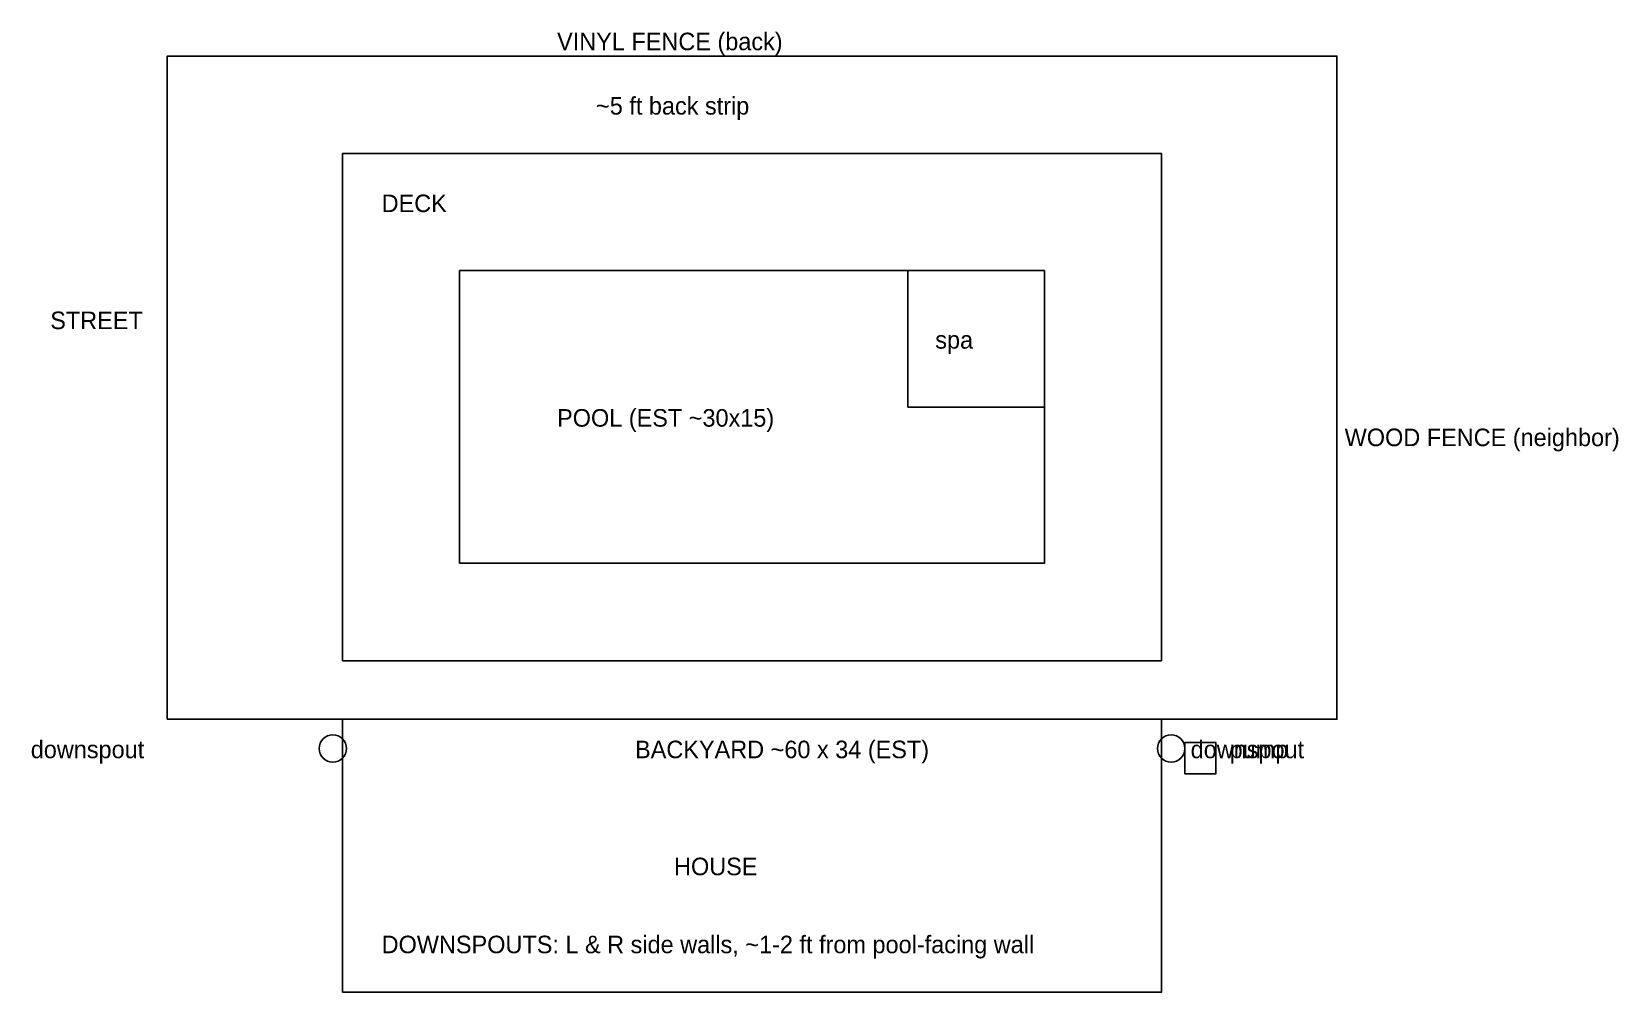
# Model space of a CAD drawing. Header units: feet. Extents: x -6.9 to 74.4, y -14 to 35.2.
import ezdxf

# ---------------------------------------------------------------- set-up
doc = ezdxf.new("R2010")
doc.units = ezdxf.units.FT
for name, color, linetype in [('DECK', 34, 'Continuous'), ('DIVIDE', 1, 'Continuous'), ('DOWNSPOUT', 30, 'Continuous'), ('FENCE_VINYL', 7, 'Continuous'), ('FENCE_WOOD', 30, 'Continuous'), ('HOUSE', 9, 'Continuous'), ('LOT', 8, 'Continuous'), ('POOL', 5, 'Continuous'), ('PUMP', 8, 'Continuous'), ('SPA', 4, 'Continuous'), ('TEXT', 3, 'Continuous')]:
    doc.layers.add(name, color=color, linetype=linetype)

msp = doc.modelspace()

# ---------------------------------------------------------------- linework, layer by layer
at = {"layer": 'DECK'}
msp.add_lwpolyline([(9, 3), (51, 3), (51, 29), (9, 29), (9, 3)], close=True, dxfattribs=at)
at = {"layer": 'DIVIDE'}
msp.add_lwpolyline([(9, 34), (51, 34)], dxfattribs=at)
at = {"layer": 'DOWNSPOUT'}
for centre in [(8.5, -1.5), (51.5, -1.5)]:
    msp.add_circle(centre, 0.7, dxfattribs=at)
at = {"layer": 'FENCE_VINYL'}
for points in [[(0, 34), (60, 34)], [(0, 0), (0, 34)]]:
    msp.add_lwpolyline(points, dxfattribs=at)
at = {"layer": 'FENCE_WOOD'}
msp.add_lwpolyline([(60, 0), (60, 34)], dxfattribs=at)
at = {"layer": 'HOUSE'}
msp.add_lwpolyline([(9, -14), (51, -14), (51, 0), (9, 0), (9, -14)], close=True, dxfattribs=at)
at = {"layer": 'LOT'}
msp.add_lwpolyline([(0, 0), (60, 0), (60, 34), (0, 34), (0, 0)], close=True, dxfattribs=at)
at = {"layer": 'POOL'}
msp.add_lwpolyline([(15, 8), (45, 8), (45, 23), (15, 23), (15, 8)], close=True, dxfattribs=at)
at = {"layer": 'PUMP'}
msp.add_lwpolyline([(52.2, -2.8), (53.8, -2.8), (53.8, -1.2), (52.2, -1.2), (52.2, -2.8)], close=True, dxfattribs=at)
at = {"layer": 'SPA'}
msp.add_lwpolyline([(38, 16), (45, 16), (45, 23), (38, 23), (38, 16)], close=True, dxfattribs=at)

# ---------------------------------------------------------------- texts
at = {"layer": 'TEXT'}
for s, p in [('VINYL FENCE (back)', (20, 34.3)), ('~5 ft back strip', (22, 31)), ('DECK', (11, 26)), ('STREET', (-6, 20)), ('spa', (39.4, 19)), ('POOL (EST ~30x15)', (20, 15)), ('WOOD FENCE (neighbor)', (60.4, 14)), ('downspout', (-7, -2)), ('BACKYARD ~60 x 34 (EST)', (24, -2)), ('downspout', (52.5, -2)), ('pump', (54.5, -2)), ('HOUSE', (26, -8)), ('DOWNSPOUTS: L & R side walls, ~1-2 ft from pool-facing wall', (11, -12))]:
    msp.add_text(s, height=0.9, dxfattribs=at).set_placement(p)

doc.saveas('drawing.dxf')
